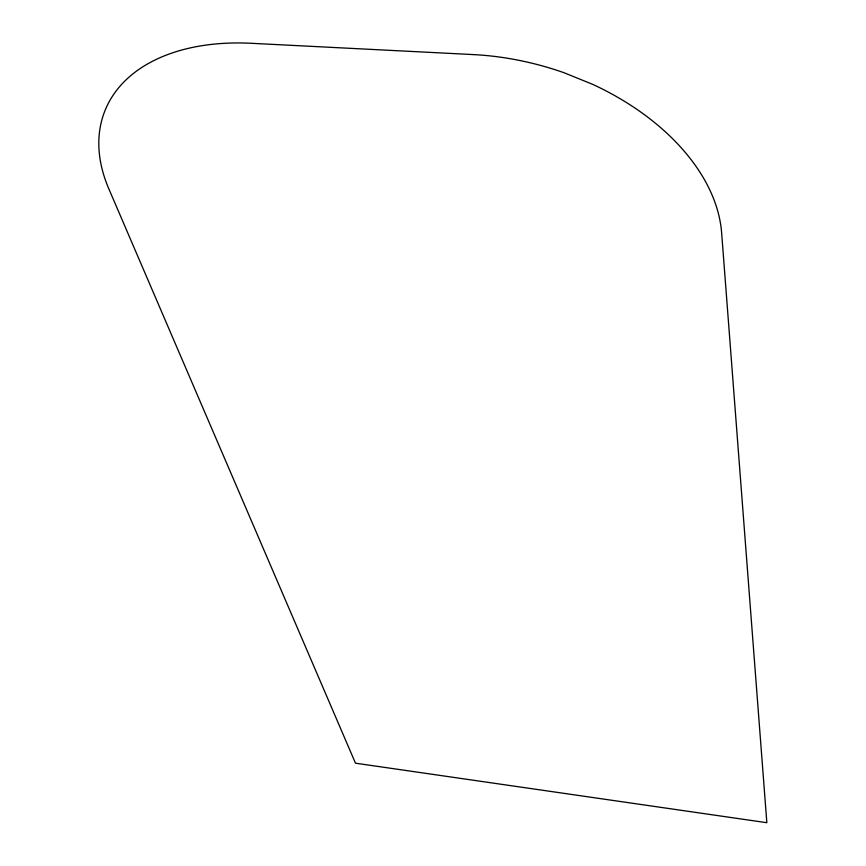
<?xml version="1.0" encoding="UTF-8"?>
<svg xmlns="http://www.w3.org/2000/svg" width="866" height="866" viewBox="0 0 866 866"><rect width="100%" height="100%" fill="white"/><g stroke="black" fill="none" stroke-linecap="round" stroke-linejoin="round"><path stroke-width="1.3" d="M473.377 54.59L251.367 43.3A214.183 133.829 22 0 0 108.889 188.983L355.482 763.184L766.843 822.7L721.638 232.857A217.983 142.511 17.1 0 0 592.734 84.37L563.961 72.701A217.983 142.511 17.1 0 0 473.377 54.59"/></g></svg>
